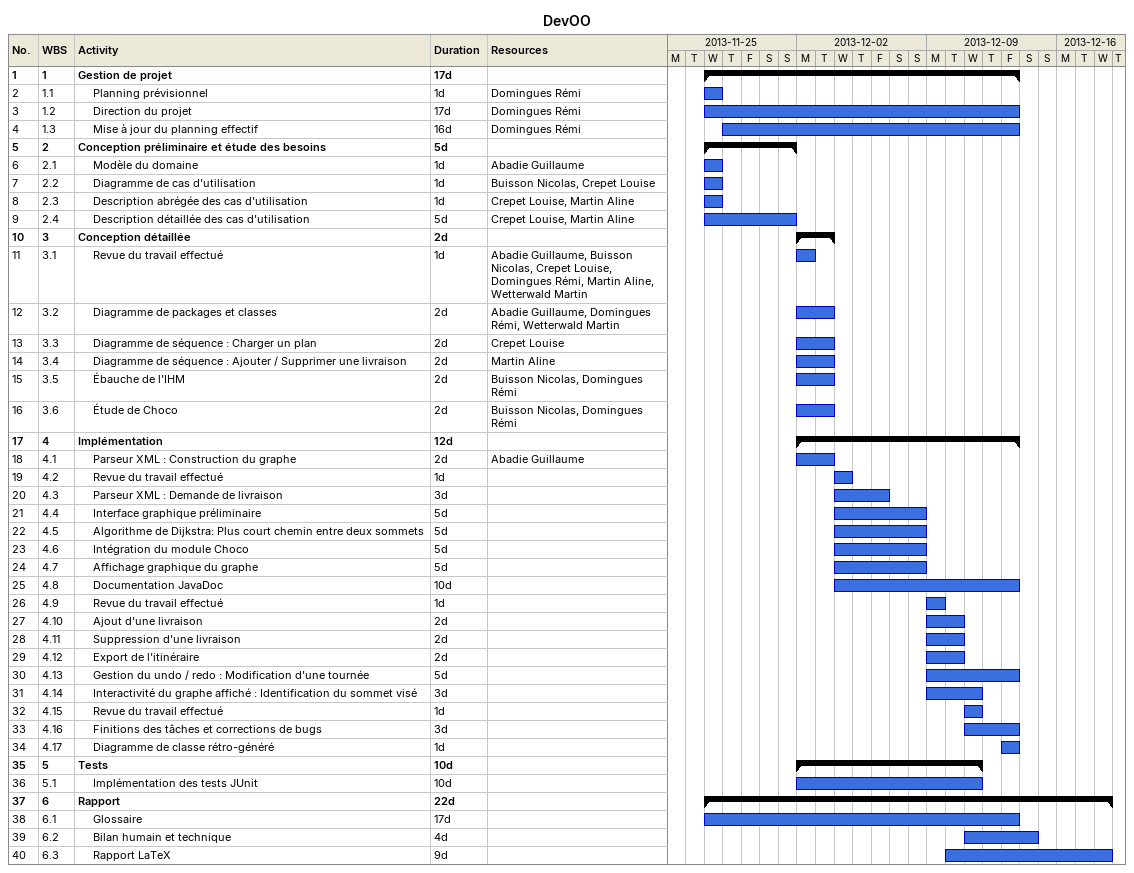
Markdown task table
DevOO

| ID | WBS | Task | Duration | Start | Finish | Resources |
|---|---|---|---|---|---|---|
| 1 | 1 | **Gestion de projet** | 17d | 2013-11-27 | 2013-12-13 |  |
| 2 | 1.1 | Planning prévisionnel | 1d | 2013-11-27 | 2013-11-27 | Domingues Rémi |
| 3 | 1.2 | Direction du projet | 17d | 2013-11-27 | 2013-12-13 | Domingues Rémi |
| 4 | 1.3 | Mise à jour du planning effectif | 16d | 2013-11-28 | 2013-12-13 | Domingues Rémi |
| 5 | 2 | **Conception préliminaire et étude des besoins** | 5d | 2013-11-27 | 2013-12-01 |  |
| 6 | 2.1 | Modèle du domaine | 1d | 2013-11-27 | 2013-11-27 | Abadie Guillaume |
| 7 | 2.2 | Diagramme de cas d'utilisation | 1d | 2013-11-27 | 2013-11-27 | Buisson Nicolas, Crepet Louise |
| 8 | 2.3 | Description abrégée des cas d'utilisation | 1d | 2013-11-27 | 2013-11-27 | Crepet Louise, Martin Aline |
| 9 | 2.4 | Description détaillée des cas d'utilisation | 5d | 2013-11-27 | 2013-12-01 | Crepet Louise, Martin Aline |
| 10 | 3 | **Conception détaillée** | 2d | 2013-12-02 | 2013-12-03 |  |
| 11 | 3.1 | Revue du travail effectué | 1d | 2013-12-02 | 2013-12-02 | Abadie Guillaume, Buisson Nicolas, Crepet Louise, Domingues Rémi, Martin Aline, Wetterwald Martin |
| 12 | 3.2 | Diagramme de packages et classes | 2d | 2013-12-02 | 2013-12-03 | Abadie Guillaume, Domingues Rémi, Wetterwald Martin |
| 13 | 3.3 | Diagramme de séquence : Charger un plan | 2d | 2013-12-02 | 2013-12-03 | Crepet Louise |
| 14 | 3.4 | Diagramme de séquence : Ajouter / Supprimer une livraison | 2d | 2013-12-02 | 2013-12-03 | Martin Aline |
| 15 | 3.5 | Ébauche de l'IHM | 2d | 2013-12-02 | 2013-12-03 | Buisson Nicolas, Domingues Rémi |
| 16 | 3.6 | Étude de Choco | 2d | 2013-12-02 | 2013-12-03 | Buisson Nicolas, Domingues Rémi |
| 17 | 4 | **Implémentation** | 12d | 2013-12-02 | 2013-12-13 |  |
| 18 | 4.1 | Parseur XML : Construction du graphe | 2d | 2013-12-02 | 2013-12-03 | Abadie Guillaume |
| 19 | 4.2 | Revue du travail effectué | 1d | 2013-12-04 | 2013-12-04 |  |
| 20 | 4.3 | Parseur XML : Demande de livraison | 3d | 2013-12-04 | 2013-12-06 |  |
| 21 | 4.4 | Interface graphique préliminaire | 5d | 2013-12-04 | 2013-12-08 |  |
| 22 | 4.5 | Algorithme de Dijkstra: Plus court chemin entre deux sommets | 5d | 2013-12-04 | 2013-12-08 |  |
| 23 | 4.6 | Intégration du module Choco | 5d | 2013-12-04 | 2013-12-08 |  |
| 24 | 4.7 | Affichage graphique du graphe | 5d | 2013-12-04 | 2013-12-08 |  |
| 25 | 4.8 | Documentation JavaDoc | 10d | 2013-12-04 | 2013-12-13 |  |
| 26 | 4.9 | Revue du travail effectué | 1d | 2013-12-09 | 2013-12-09 |  |
| 27 | 4.10 | Ajout d'une livraison | 2d | 2013-12-09 | 2013-12-10 |  |
| 28 | 4.11 | Suppression d'une livraison | 2d | 2013-12-09 | 2013-12-10 |  |
| 29 | 4.12 | Export de l'itinéraire | 2d | 2013-12-09 | 2013-12-10 |  |
| 30 | 4.13 | Gestion du undo / redo : Modification d'une tournée | 5d | 2013-12-09 | 2013-12-13 |  |
| 31 | 4.14 | Interactivité du graphe affiché : Identification du sommet visé | 3d | 2013-12-09 | 2013-12-11 |  |
| 32 | 4.15 | Revue du travail effectué | 1d | 2013-12-11 | 2013-12-11 |  |
| 33 | 4.16 | Finitions des tâches et corrections de bugs | 3d | 2013-12-11 | 2013-12-13 |  |
| 34 | 4.17 | Diagramme de classe rétro-généré | 1d | 2013-12-13 | 2013-12-13 |  |
| 35 | 5 | **Tests** | 10d | 2013-12-02 | 2013-12-11 |  |
| 36 | 5.1 | Implémentation des tests JUnit | 10d | 2013-12-02 | 2013-12-11 |  |
| 37 | 6 | **Rapport** | 22d | 2013-11-27 | 2013-12-18 |  |
| 38 | 6.1 | Glossaire | 17d | 2013-11-27 | 2013-12-13 |  |
| 39 | 6.2 | Bilan humain et technique | 4d | 2013-12-11 | 2013-12-14 |  |
| 40 | 6.3 | Rapport LaTeX | 9d | 2013-12-10 | 2013-12-18 |  |
